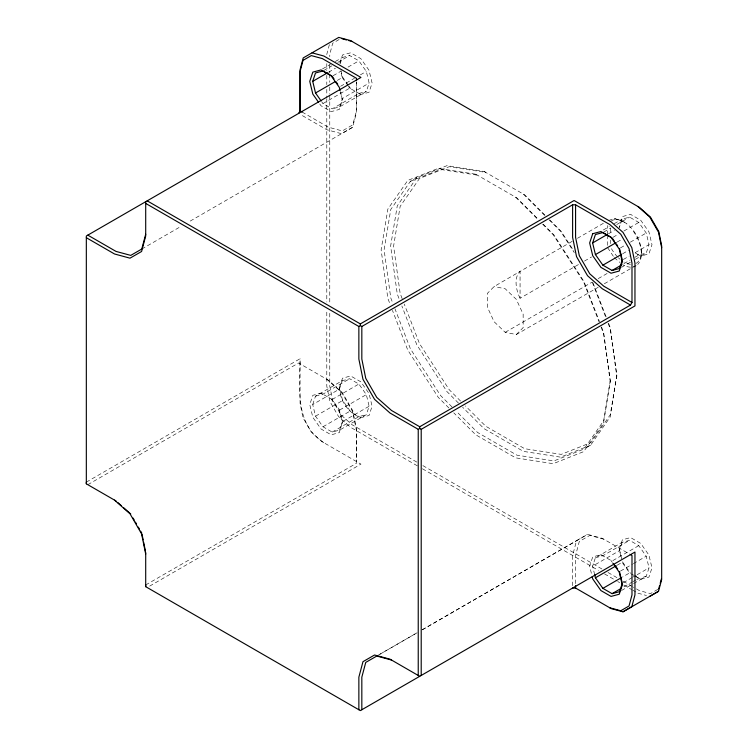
<?xml version="1.0" encoding="UTF-8"?>
<svg xmlns="http://www.w3.org/2000/svg" width="748" height="748" viewBox="0 0 748 748"><rect width="100%" height="100%" fill="white"/><g stroke="black" fill="none" stroke-linecap="round" stroke-linejoin="round"><path stroke-width="0.56" stroke-dasharray="3.74 2.81" d="M86.329 482.123L300.079 358.713L300.079 403.275L303.015 417.73L311.28 432.064L322.341 441.844L360.938 464.125L147.188 587.535M319.761 103.991L321.023 105.777L331.158 111.63L339.349 109.423L342.416 100.204L340.882 92.135M356.487 82.336L356.487 112.574L352.56 127.347L188.169 222.259M578.447 264.549L520.066 298.256L520.066 271.421L572.407 241.202M572.613 585.721L572.613 555.484L576.53 540.711L587.563 534.353L602.299 538.345L630.975 554.904M607.647 245.363L607.647 236.022M607.647 234.863L607.647 225.522M635.108 576.119L640.746 579.279L648.937 577.073L651.994 567.854L648.918 555.072L640.727 543.422L630.592 537.578L622.401 539.785L619.344 549.004L621.12 558.13M601.551 327.026L603.645 332.439L610.312 380.48L603.645 420.806L584.001 449.034L553.913 460.927L516.896 455.158L477.523 432.428L456.13 411.063M610.312 380.48L603.561 423.031L583.664 451.642L553.174 463.695L515.671 457.851L475.784 434.831L453.765 412.84M608.648 323.435L610.293 327.708L616.848 374.991L610.293 414.71L590.967 442.573L561.243 454.373L524.675 448.707L485.77 426.248L465.452 405.94M616.848 374.991L610.209 416.963L590.621 445.191L584.001 449.034M329.363 44.637L326.792 54.305L326.792 56.642M339.788 63.187L342.509 54.987L350.7 52.79L360.835 58.634L369.026 70.275L372.102 83.065L369.035 92.285L360.845 94.482L358.9 93.444L332.177 108.871L322.977 103.57L321.734 101.803M340.144 63.823L342.229 57.531L349.681 55.539L358.881 60.84L366.324 71.425L369.129 83.065L366.342 91.452L339.62 106.88L332.177 108.871M339.62 106.88L342.416 98.493L369.129 83.065M312.72 404.546L315.516 396.16L342.229 380.732L349.681 378.74L358.881 384.042L366.324 394.617L369.129 406.258L366.342 414.654L339.62 430.081L332.177 432.073L322.977 426.771L315.525 416.187L312.72 404.546L339.442 389.119L342.229 380.732M339.442 387.408L342.509 378.189L350.7 375.982L360.835 381.826L369.026 393.467L372.102 406.258L369.035 415.477L360.845 417.683C348.213 413.027 339.77 400.816 339.442 387.408L342.519 400.199L350.709 411.839L360.845 417.683M339.62 430.081L342.416 421.685L339.611 410.044L332.159 399.469L321.004 393.121L312.823 395.327L309.756 404.546L312.832 417.337L321.023 428.978L331.158 434.822L339.349 432.625L342.416 421.685L369.129 406.258M635.351 259.332L646.235 253.048L649.03 244.661L646.225 233.021L638.773 222.437L629.573 217.135L622.13 219.127L619.344 227.523L622.401 216.583L630.592 214.386L640.727 220.23L648.918 231.871L651.994 244.661L648.937 253.881L640.746 256.078L635.108 252.918M594.66 574.614L592.622 566.143L595.408 557.756L622.13 542.328L629.573 540.337L638.773 545.638L646.225 556.213L649.03 567.854L646.235 576.25L633.378 583.674M622.13 542.328L619.344 550.715L592.622 566.143M402.2 298.723L400.143 293.384L393.598 246.101L400.143 206.392L419.469 178.52L449.193 166.72L485.761 172.395L484.012 171.414L446.958 165.663L416.851 177.613L410.409 181.315L390.755 209.543L384.098 249.869L390.765 297.91L392.859 303.333M416.851 177.613L397.263 205.85L390.624 246.101L397.272 294.039L399.348 299.443M520.066 298.256A26.666 15.399 60 0 1 520.066 271.421L494.138 286.54L487.294 293.468L487.294 306.932L494.138 321.762L505.218 332.318L516.298 334.552L598.232 287.269M516.298 334.552L523.151 327.633L523.151 314.169L516.298 299.34L505.218 288.784L494.138 286.54M339.143 39.522L332.71 43.225L329.765 54.305L329.765 56.642M322.444 68.956L330.354 64.384M335.3 61.532L342.229 57.531M323.949 70.396L331.869 65.824M337.806 62.393L349.681 55.539M328.559 72.21L335.487 68.208M333.15 75.698L341.06 71.125M347.988 67.124L358.881 60.84M337.301 80.419L342.247 77.568L340.714 71.219M340.602 86.272L354.449 78.278M360.386 74.847L366.324 71.425M322.977 103.57L349.699 88.142L360.845 94.482M352.56 127.347L341.527 133.705L326.792 129.722L300.612 114.603M141.774 249.037L181.175 226.289M87.806 484.695L298.592 362.995L328.279 380.143L342.285 392.532L352.766 410.68L356.487 428.987L356.487 461.553M577.447 238.294L603.617 223.185M603.327 229.982L609.265 226.56M614.211 223.699L622.13 219.127M315.516 396.16L322.958 394.159L349.681 378.74M603.842 231.992L610.77 227.99M616.707 224.559L629.573 217.135M608.451 233.806L614.389 230.375M332.159 399.469L358.881 384.042M613.042 237.294L617.988 234.433M623.925 231.01L638.773 222.437M315.525 416.187L342.247 400.76M617.194 242.015L622.14 239.164M584.487 261.061L591.537 256.994M339.611 410.044L366.324 394.617M620.494 247.869L625.44 245.017M630.386 242.156L646.225 233.021M322.977 426.771L349.699 411.344M622.663 253.74L628.601 250.309M623.299 259.519L629.236 256.087M635.174 252.656L649.03 244.661M332.177 432.073L358.9 416.645L366.342 414.654M623.944 263.614L629.881 260.182M634.837 257.331L638.792 255.04L646.235 253.048M505.218 332.318L592.154 282.127M598.222 278.621L608.33 272.786M621.504 267.335L630.405 262.193M604.309 283.763L635.66 265.662M145.701 584.964L356.487 463.264L356.487 430.698L352.57 411.428L341.546 392.326L326.792 379.283M379.872 654.257L417.188 632.715M422.227 629.807L576.53 540.711M377.787 655.463L417.122 632.761M422.162 629.844L587.563 534.353M595.408 557.756L602.86 555.755L629.573 540.337M638.773 545.638L612.051 561.065L600.906 554.717L592.715 556.923L589.648 566.143L591.705 574.67M617.194 565.217L622.14 562.356L629.592 572.94L622.663 576.932M620.494 571.07L632.369 564.216M633.36 563.646L646.225 556.213M623.299 582.711L632.2 577.568M633.191 576.998L636.165 575.287M637.156 574.716L649.03 567.854M623.944 586.815L631.864 582.243M632.855 581.673L635.819 579.952M636.81 579.382L646.235 576.25M621.504 590.527L632.387 584.244M657.81 589.368L650.461 593.613L639.409 590.621L633.341 587.115M590.621 445.191L560.514 457.15L523.46 451.399L484.031 428.641L462.619 407.239M410.409 181.315L440.497 169.431L477.514 175.191L475.775 174.219L438.272 168.375L407.782 180.418L387.875 209.038L381.125 249.869L387.875 298.517L390.372 304.969M608.741 220.464L614.239 218.51L622.486 221.081L626.936 223.942M358.9 93.444L366.342 91.452M603.786 539.196L589.789 535.409L579.307 541.459L575.577 555.484L575.577 584.562M637.922 593.192L646.496 595.511M614.239 218.51L622.486 221.081M321.004 393.121L322.958 394.159M600.906 554.717L602.86 555.755M635.211 252.889L640.746 256.078M484.012 171.414L524.666 194.854L544.983 215.162M475.775 174.219L516.887 197.921L537.447 218.463M302.089 112.032L328.279 127.151L342.275 130.937L352.757 124.888L356.487 110.863L356.487 81.784M634.295 575.558L631.527 573.968L634.192 575.586M635.211 576.091L640.746 579.279M416.795 462.096L352.028 424.705L340.976 414.925L332.701 400.591L329.765 386.136L329.765 311.355M422.863 465.602L601.972 569.004M608.04 572.51L617.147 577.765M623.215 581.271L632.322 586.525M417.328 465.836L350.55 427.276L338.741 416.832L329.924 401.554L326.792 386.136L326.792 310.186M422.396 468.753L598.456 570.406M604.534 573.912L616.67 580.925M617.689 581.505L619.709 582.673M623.757 585.011L631.854 589.686M632.864 590.265L635.903 592.023M614.239 257.649L620.008 262.529M323.828 442.704C294.834 424.378 299.621 388.119 300.079 358.713M549.864 220.034L561.234 231.403L573.884 251.029M523.441 194.171L544.853 215.564M548.967 219.688L560.495 231.207L574.296 252.618M543.207 224.213L553.903 234.9L583.992 281.519L599.466 321.603M515.662 197.238L537.672 219.229M542.562 224.11L553.165 234.704L583.655 281.949L598.998 321.724M460.581 401.068L449.202 389.689L419.478 343.575L404.257 304.062M458.505 403.125L446.977 391.606L416.86 344.884L401.854 305.941M452.026 406.959L440.507 395.458L410.418 348.83L394.944 308.746M448.875 407.95L438.281 397.366L407.782 350.111L392.438 310.345M342.247 77.568L347.839 85.496M348.456 86.385L349.699 88.142M348.194 85.057L342.519 76.997L340.985 70.602M348.82 85.955L350.709 88.638M622.42 561.795L630.611 573.435M611.041 560.57L612.303 562.356M331.14 398.964L339.33 410.615L342.416 423.396M607.647 247.691L613.64 256.751M593.014 282.856L606.179 317.03M592.276 282.248L605.618 316.871M608.115 323.36L610.2 328.774L616.848 376.712M601.074 327.1L603.561 333.552L610.312 382.191M619.344 549.004L622.158 560.729M340.359 91.677L342.416 100.204M641.335 252.02L641.335 253.712M610.611 228.449L610.611 234.274M610.611 240.099L610.611 243.596M329.765 64.814L329.765 72.995M329.765 74.164L329.765 82.345M329.765 87.02L329.765 94.033M329.765 95.202L329.765 304.352M326.792 63.645L326.792 70.658M326.792 75.333L326.792 84.683M326.792 89.358L326.792 97.53M326.792 98.699L326.792 302.014M630.471 267.176A26.657 15.39 60 0 1 622.486 264.614M633.425 231.422A26.657 15.39 60 0 1 637.689 264.493M636.155 265.727A26.657 15.39 60 0 1 633.444 266.886M630.433 264.334A24.562 14.184 60 0 1 623.907 262.006M620.055 259.266A24.562 14.184 60 0 1 618.372 257.742M617.549 256.919A24.562 14.184 60 0 1 610.611 247.092M611.415 220.884A24.562 14.184 60 0 1 636.857 235.985A24.562 14.184 60 0 1 634.631 263.979"/><path stroke-width="1.12" d="M116.015 500.973L86.329 483.834L86.329 482.123M575.1 587.769L611.21 608.62L622.99 611.808L631.817 606.721L634.959 594.903L634.959 552.052L360.34 710.6L145.701 586.675L145.701 584.964M298.592 113.434L300.079 110.863L300.079 71.443L303.024 60.373L311.299 55.595L322.341 58.587L356.487 78.297L356.487 80.625M572.613 204.793L572.613 237.359L576.53 256.629L587.545 275.731L602.299 288.775L630.499 305.062L631.985 302.491L631.985 263.072L629.049 248.617L620.784 234.283L609.723 224.503L575.577 204.793L572.613 204.793L361.826 326.483L361.826 359.049L365.744 378.329L376.768 397.431L391.513 410.474L419.721 426.753L419.721 428.473L421.208 429.324L421.208 675.463M145.701 234.274L141.774 249.037L130.75 255.395L116.015 251.412L87.806 235.134M658.736 588.835L659.614 585.516M660.204 583.3L661.382 578.868M622.99 611.808L658.53 591.294L661.671 579.476L661.671 245.924L658.736 231.478L650.47 217.144L639.409 207.364L350.55 40.588L338.76 37.4L303.221 57.914L300.079 69.732L300.079 111.424M321.116 100.924L315.525 92.995L312.72 81.345L315.516 72.958L322.958 70.967L332.159 76.268L334.019 78.914M622.308 260.089L619.522 268.476L612.07 270.467L602.879 265.166L595.427 254.591L592.622 242.941L595.408 234.554L602.86 232.563L612.051 237.864M622.308 583.281L619.522 591.677L612.07 593.669L602.879 588.367L595.427 577.783L594.66 574.614M312.72 81.345L327.568 72.78M315.525 92.995L335.319 81.569M147.188 200.847L360.34 323.912L574.099 200.511L611.21 221.932L623.009 232.376L631.826 247.653L634.959 263.072L634.959 305.923L421.208 429.324M419.721 428.473L418.235 429.324L390.035 413.046L374.552 399.348L362.967 379.292L358.862 359.049L358.862 326.483L360.34 325.632L360.34 323.912M592.622 242.941L607.46 234.376M595.427 254.591L616.202 242.586M602.879 265.166L621.682 254.311M612.07 270.467L620.98 265.325M419.721 426.753L630.499 305.062M595.427 577.783L616.202 565.787M602.879 588.367L621.682 577.512M612.07 593.669L620.98 588.526M649.713 596.38L658.53 591.294M572.613 588.05L575.577 588.05L575.577 585.721M342.088 38.756L346.511 39.953M348.718 40.551L352.028 41.449M312.038 52.828L323.828 56.016L360.938 77.437L86.329 235.985L86.329 483.834M609.723 607.759L620.765 610.751L629.04 605.974L631.985 594.903L631.985 555.484L630.499 554.623M391.513 660.035L376.777 656.052L365.753 662.41L361.826 677.174L361.826 709.74M300.079 110.863L302.089 112.032M631.985 302.491L603.786 286.204L589.779 273.815L579.298 255.666L575.577 237.359L575.577 204.793M360.34 325.632L361.826 326.483M145.701 203.419L358.862 326.483M86.329 237.705L114.528 253.983L130.002 258.172L141.587 251.487L145.701 235.985L145.701 201.708M419.721 676.323L390.035 659.175L374.561 654.996L362.976 661.681L358.862 677.174L358.862 709.74M637.922 206.504L649.722 216.948L658.539 232.226L661.671 247.644M117.745 502.506L121.223 505.583M123.822 507.883L130.76 514.026M114.528 500.122L130.012 513.811L141.587 533.876L145.701 554.109M612.677 238.743L614.538 241.389M616.399 244.035L617.642 245.802M335.88 81.56L337.75 84.206M615.155 565.469L617.642 568.994M318.508 102.196L312.832 94.136L309.756 81.345L312.823 72.126L321.004 69.929L331.14 75.772L339.33 87.413L340.106 90.611M612.93 563.253L619.232 572.211L622.308 585.001L619.241 594.221L611.06 596.418L600.925 590.574L592.734 578.933L592.22 576.802M133.088 518.046L134.247 520.056M135.407 522.067L136.566 524.077M138.305 527.088L139.465 529.098M140.624 531.108L141.783 533.118M619.503 248.439L622.055 259.023M619.503 571.64L622.055 582.225M142.017 534.259L143.167 539.925M143.625 542.197L145.467 551.267M418.235 429.324L418.235 675.463M145.701 552.398L145.701 586.675M592.715 233.722L589.648 242.941L592.734 255.732L600.925 267.373L611.06 273.226L619.241 271.019L622.308 261.8L619.232 249.009L611.041 237.368L600.906 231.525L592.715 233.722"/></g></svg>
